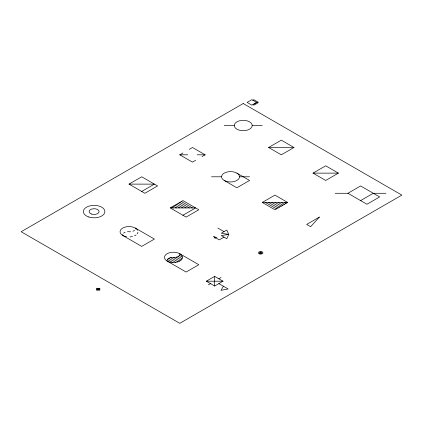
<?xml version="1.0" encoding="UTF-8"?>
<svg xmlns="http://www.w3.org/2000/svg" width="423" height="423" viewBox="0 0 423 423"><rect width="100%" height="100%" fill="white"/><g stroke="black" fill="none" stroke-linecap="round" stroke-linejoin="round"><path stroke-width="0.63" d="M223.397 286.234L221.018 290.352L228.156 288.978L218.85 283.606M252.891 100.246L253.842 99.696L258.157 102.186L257.205 102.736L251.886 99.675L247.127 102.424L251.886 105.174L256.645 102.424M129.015 184.121L141.705 176.793L157.568 185.951L144.878 193.279L129.015 184.121L154.395 184.121L141.705 191.445M195.638 160.306L192.465 162.141L179.775 154.813L182.948 152.983M189.293 149.319L192.465 147.49L205.155 154.813L201.983 156.647M268.605 147.49L281.295 140.161L293.985 147.49L281.295 154.813L268.605 147.49L293.985 147.49M170.258 207.931L182.948 200.602L198.81 209.76L186.12 217.089L170.258 207.931L195.638 207.931L182.948 215.259M262.26 202.437L274.95 195.109L287.64 202.437L274.95 209.76L262.26 202.437L287.64 202.437M313.02 173.129L325.71 165.805L338.4 173.129L325.71 180.457L313.02 173.129L338.4 173.129M224.021 237.139L219.262 239.883L213.71 236.679L215.296 238.514M347.918 193.279L360.608 185.951L379.643 196.944L366.953 204.267L347.918 193.279L335.228 193.279M206.318 281.195L214.673 276.372L223.027 281.195L214.673 286.022L206.318 281.195L223.027 281.195M208.328 284.859L210.495 283.606M218.85 278.783L221.018 277.53M360.608 200.602L373.298 193.279L385.988 193.279M224.19 125.509L234.252 125.509M252.198 125.509A8.973 5.182 0 0 1 238.736 129.993A8.973 5.182 0 0 1 238.736 121.02A8.973 5.182 0 0 1 252.198 125.509L262.26 125.509M179.775 154.813L187.706 154.813M197.224 154.813L205.155 154.813M211.5 176.793L221.562 176.793M239.508 176.793L249.57 176.793M213.71 236.679L216.883 237.594M236.88 173.129L249.57 180.457L236.88 187.78L224.19 180.457M284.468 202.437L286.054 203.352M281.295 202.437L284.468 204.267M278.123 202.437L282.881 205.181M274.95 202.437L281.295 206.101M271.778 202.437L279.709 207.016M268.605 202.437L278.123 207.931M265.433 202.437L276.536 208.846M181.361 201.522L192.465 207.931M179.775 202.437L189.293 207.931M178.189 203.352L186.12 207.931M176.603 204.267L182.948 207.931M217.845 228.076L224.021 231.64M175.016 205.181L179.775 207.931M173.43 206.101L176.603 207.931M171.844 207.016L173.43 207.931M179.442 255.36L182.387 257.062M178.189 256.47L182.096 258.728M176.269 257.195L181.16 260.018M173.43 257.385A5.61 3.236 0 0 0 179.775 253.721L198.81 264.713L186.12 272.037L167.085 261.049A5.61 3.236 0 0 1 173.43 257.385L179.775 261.049M170.591 257.575L177.988 261.848M168.671 258.3L175.751 262.387M167.418 259.41L172.87 262.556M98.184 288.735L99.119 289.274M97.174 289.321L98.11 289.861M214.673 276.372L214.673 286.022M122.67 234.49A5.61 3.236 0 0 0 122.67 235.405L141.705 246.398L154.395 239.069L135.36 228.076A5.61 3.236 0 0 1 135.36 228.996M123.542 233.163A5.61 3.236 0 0 1 125.129 232.248M134.488 230.324A5.61 3.236 0 0 1 132.901 231.238M130.601 231.741A5.61 3.236 0 0 1 129.015 231.741A5.61 3.236 0 0 0 127.429 231.741M137.935 232.312A8.973 5.182 0 0 1 137.274 233.766M136.106 234.918A8.973 5.182 0 0 1 134.519 235.833M132.515 236.51A8.973 5.182 0 0 1 130.004 236.891M126.535 236.721A8.973 5.182 0 0 1 122.67 228.076A8.973 5.182 0 0 1 137.639 230.308M260.409 252.795L260.938 252.806L260.409 252.785M228.78 234.39L226.765 238.725L221.271 235.553L228.78 234.39L226.765 230.059L221.271 233.226L228.78 234.39M319.365 217.089L310.641 226.707L306.675 224.417L319.365 217.089M243.225 103.529L21.15 231.741L179.775 323.325L401.85 195.109L243.225 103.529M257.205 102.186L253.039 104.592L253.99 105.142L258.157 102.736L257.205 102.186M97.174 288.222L96.28 288.735L99.119 290.374L100.013 289.861L97.174 288.222M99.077 288.222L96.28 289.834L97.216 290.374L100.013 288.761L99.077 288.222M168.402 261.673A8.973 5.182 0 0 0 182.382 257.755A8.973 5.182 0 0 0 169.507 252.727A8.973 5.182 0 0 0 168.402 261.673M88.735 216.978A10.765 6.218 0 0 0 104.883 211.595A10.765 6.218 0 0 0 88.735 206.213A10.765 6.218 0 0 0 88.735 216.978M91.622 214.091A4.997 2.882 0 0 0 99.114 211.595A4.997 2.882 0 0 0 91.622 209.094A4.997 2.882 0 0 0 91.622 214.091M259.415 253.879A2.242 1.295 0 0 0 262.91 252.896A2.242 1.295 0 0 0 259.696 251.643A2.242 1.295 0 0 0 259.415 253.879M259.981 253.398A1.237 0.714 0 0 0 261.906 252.859A1.237 0.714 0 0 0 260.134 252.161A1.237 0.714 0 0 0 259.981 253.398M225.908 181.229A8.973 5.182 0 0 0 239.508 176.888A8.973 5.182 0 0 0 226.189 172.261A8.973 5.182 0 0 0 225.908 181.229"/></g></svg>
